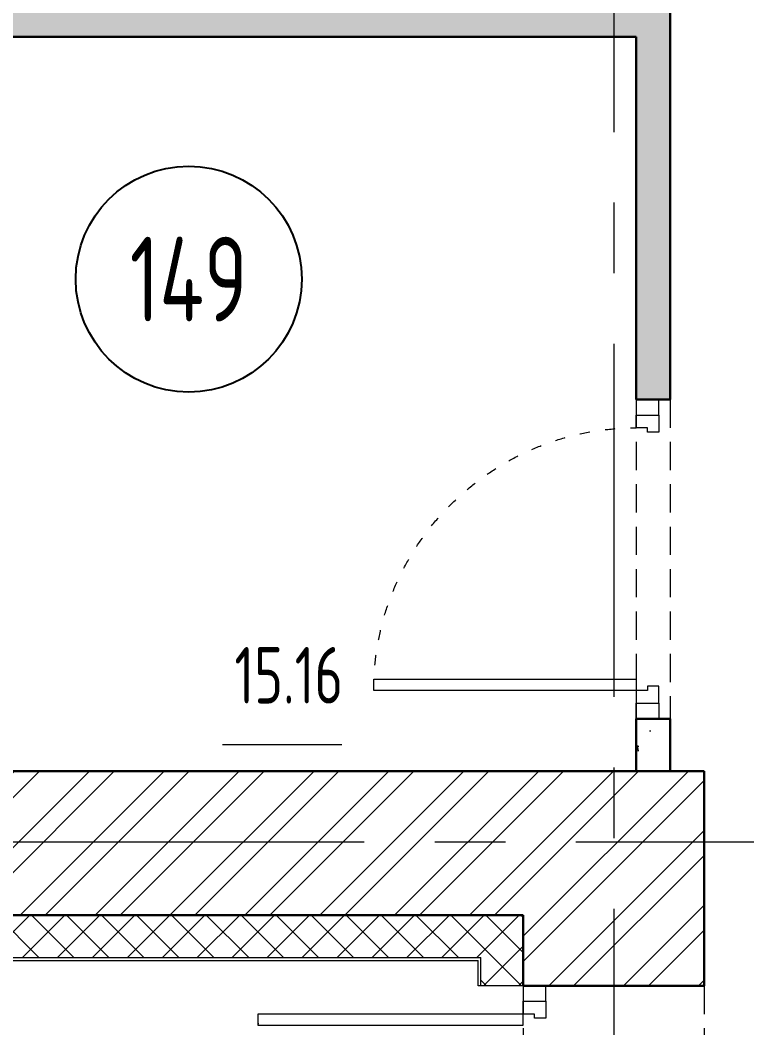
# Model space of a CAD drawing. Header units: millimetres. Extents: x -8689834 to 9419935, y 0 to 233063.
# Drawn here: x -214336 to -211763, y 105942 to 109509 of the extents above; entities that cross this region are included whole.
import ezdxf
from ezdxf import colors
from ezdxf.entities.mleader import LeaderData, LeaderLine
from ezdxf.enums import TextEntityAlignment as Align
from ezdxf.math import Vec2, Vec3

# ---------------------------------------------------------------- set-up
doc = ezdxf.new("R2010")
doc.units = ezdxf.units.MM
doc.header["$MEASUREMENT"] = 0
for name, pattern in [('ACAD_ISO03W100', [30, 12, -18]), ('ADSK_Штриховая_ш2 п1', [3, 2, -1]), ('CENTER', [2, 1.25, -0.25, 0.25, -0.25])]:
    doc.linetypes.add(name, pattern=pattern)
doc.layers.get('0').update_dxf_attribs({"color": 250, "lineweight": 9})
for name, color, linetype, lineweight in [('АР_Двери', 175, 'Continuous', 18), ('АР_Маркер экспликации', 239, 'Continuous', 13), ('АР_Навесной фасад', 190, 'Continuous', 5), ('АР_Номер помещения', 1, 'Continuous', 25), ('АР_Оси', 195, 'Continuous', 9), ('АР_Отметки', 250, 'Continuous', 15), ('АР_Перегородки газоблок', 165, 'Continuous', 30), ('АР_Перегородки газоблок_Штрих', 165, 'Continuous', 5), ('АР_Помещения_площадь', 19, 'Continuous', 9), ('АР_Сущ Несущая стена', 216, 'Continuous', 30), ('АР_текст новый', 250, 'Continuous', 13), ('АР_тонкая линия', 250, 'Continuous', 0), ('АР_Утеплитель', 154, 'Continuous', 9), ('АР_Штриховка кирпич', 250, 'Continuous', 9)]:
    doc.layers.add(name, color=color, linetype=linetype, lineweight=lineweight)
doc.styles.add('ISOCPEUR', font='isocpeur.ttf', dxfattribs={"width": 0.7})
doc.styles.get("Standard").update_dxf_attribs({"font": 'isocpeur.ttf', "width": 0.7})
pattern_1 = [(50, (0, 0), (215.17805, -18.82564), [22.5, -247.5]), (355, (0, 0), (-41.6254, 225.65764), [18, -198]), (100.45144, (17.93, -1.57), (173.55265, 206.832), [19.12206, -210.34263]), (46.1842, (0, 60), (320.1724, -49.65578), [33.75, -371.25]), (96.63564, (26.68, 55.86), (280.3986, 292.2356), [28.6831, -315.51413]), (351.18416, (0, 60), (280.3986, 292.2356), [27, -297]), (21, (30, 45), (179.07212, -120.78567), [22.5, -247.5]), (326, (30, 45), (72.9946, 217.54501), [18, -198]), (71.45144, (44.92, 34.93), (252.06671, 96.75935), [19.12206, -210.34263]), (37.5, (0, 0), (3.647957, 99.868156), [0, -195.6, 0, -201, 0, -198.75]), (7.5, (0, 0), (78.92086, 118.323514), [0, -114.6, 0, -191.1, 0, -75.75]), (327.5, (-66.9, 0), (160.14673, -6.766462), [0, -75, 0, -234, 0, -310.5]), (317.5, (-96.9, 0), (174.95585, 30.031495), [0, -97.5, 0, -155.4, 0, -220.5])]

# ---------------------------------------------------------------- blocks, each defined once
blk = doc.blocks.new('*U761')
blk.add_lwpolyline([(-100, 80), (-100, 1010), (-140, 1010), (-140, 80)], close=True)
for points in [[(-1130, 0), (-1130, 80), (-1075, 80), (-1075, 0), (-1130, 0)], [(-1075, 80), (-1075, 0), (-1015, 0), (-1015, 40), (-1030, 40), (-1030, 80), (-1075, 80)], [(-55, 80), (-55, 0), (-115, 0), (-115, 40), (-100, 40), (-100, 80), (-55, 80)], [(0, 0), (0, 80), (-55, 80), (-55, 0), (0, 0)]]:
    blk.add_lwpolyline(points)
at = {"linetype": 'ACAD_ISO03W100', "ltscale": 3}
blk.add_arc((-100, 80), 930, 90, 180, dxfattribs=at)
blk = doc.blocks.new('*U17')
for points in [[(0, 0), (0, -80), (55, -80), (55, 0), (0, 0)], [(55, -80), (55, 0), (115, 0), (115, -40), (100, -40), (100, -80), (55, -80)], [(1085, -80), (1085, 0), (1025, 0), (1025, -40), (1040, -40), (1040, -80), (1085, -80)], [(1140, 0), (1140, -80), (1085, -80), (1085, 0), (1140, 0)]]:
    blk.add_lwpolyline(points)
blk.add_lwpolyline([(100, -80), (100, -1020), (140, -1020), (140, -80)], close=True)
at = {"linetype": 'ACAD_ISO03W100', "ltscale": 3}
blk.add_arc((100, -80), 940, 270, 0, dxfattribs=at)
blk = doc.blocks.new('*U51')
at = {"layer": 'АР_Номер помещения', "color": 7}
blk.add_circle((3509.9, -2299.4), 400, dxfattribs=at)
at = {"layer": 'АР_Помещения_площадь', "color": 7}
blk.add_line((4051.7, -3948.3), (3629.4, -3948.3), dxfattribs=at)
at = {"color": 7, "style": 'ISOCPEUR', "width": 0.7, "flags": 1}
blk.add_attdef('КАТЕГОРИЯ', (-499.2, -2092.2), '', height=250, dxfattribs=at)
at = {"layer": 'АР_Номер помещения', "color": 7, "style": 'ISOCPEUR', "width": 0.7}
blk.add_attdef('НОМЕР_ПОМЕЩЕНИЯ', text='', height=300, dxfattribs=at).set_placement((3509.9, -2299.4), align=Align.MIDDLE_CENTER)
at = {"layer": 'АР_Помещения_площадь', "color": 7, "lineweight": 30, "width": 0.7, "flags": 104}
blk.add_attdef('ИМЯ_ПОМЕЩЕНИЯ', text='', height=100, dxfattribs=at).set_placement((157.6, 1217.1), align=Align.MIDDLE_CENTER)
at = {"layer": 'АР_Помещения_площадь', "color": 7, "style": 'ISOCPEUR', "width": 0.7}
blk.add_attdef('ПЛОЩАДЬ_ПОМЕЩЕНИЯ', text='', height=200, dxfattribs=at).set_placement((4056.6, -3701.8), align=Align.MIDDLE_RIGHT)
blk = doc.blocks.new('_DotSmall')
at = {"color": 0, "linetype": 'ByBlock', "const_width": 0.5}
blk.add_lwpolyline([(-0.0625, 0, 1), (0.0625, 0, 1)], format="xyb", close=True, dxfattribs=at)

msp = doc.modelspace()

# ---------------------------------------------------------------- hatches: boundary and pattern name
at = {"layer": 'АР_Перегородки газоблок_Штрих', "ltscale": 100}
h = msp.add_hatch(dxfattribs=at)
h.set_pattern_fill('AR-CONC', color=256, scale=30)
h.set_pattern_definition(pattern_1)
h.paths.add_polyline_path([(-212033.917, 110768.732), (-212153.917, 110768.73), (-212153.917, 109570.578), (-217983.915, 109570.578), (-217983.915, 109450.578), (-212153.917, 109450.578), (-212153.918, 108165.992), (-212033.918, 108165.993)])
h = msp.add_hatch(dxfattribs=at)
h.set_pattern_fill('AR-CONC', color=256, scale=30)
h.set_pattern_definition(pattern_1)
h.paths.add_polyline_path([(-212033.917, 107035.993), (-212153.917, 107035.993), (-212153.917, 106850.682), (-212033.917, 106850.682)])
at = {"layer": 'АР_Утеплитель', "ltscale": 100}
h = msp.add_hatch(dxfattribs=at)
h.set_pattern_fill('ANSI37', color=256, scale=700)
h.set_pattern_definition([(45, (-1188594, 154912.83), (-61.871843, 61.871843), []), (135, (-1188594, 154912.83), (-61.871843, -61.871843), [])])
h.paths.add_polyline_path([(-218643.904, 116590.682), (-218493.903, 116590.682), (-218493.927, 116515.682), (-218643.927, 116515.682)])
h.paths.add_polyline_path([(-218493.915, 107237.974), (-218643.915, 107237.974), (-218643.915, 106190.682), (-212704.036, 106190.682), (-212704.032, 106090.682), (-212554.033, 106090.682), (-212554.033, 106340.682), (-218493.915, 106340.682)])
h.paths.add_polyline_path([(-218493.915, 107265.083), (-218643.915, 107265.083), (-218643.915, 107237.974), (-218493.915, 107237.974)])
h.paths.add_polyline_path([(-218493.915, 110354.232), (-218643.915, 110354.232), (-218643.915, 108595.682), (-218493.915, 108595.682)])
h.paths.add_polyline_path([(-218493.915, 113435.682), (-218643.915, 113435.682), (-218643.915, 111685.682), (-218493.915, 111685.682)])
h.paths.add_polyline_path([(-218643.915, 114765.682), (-218493.915, 114765.682), (-218493.915, 116590.682), (-218643.915, 116590.682)])
at = {"layer": 'АР_Штриховка кирпич', "ltscale": 100}
h = msp.add_hatch(dxfattribs=at)
h.set_pattern_fill('ANSI32', color=256, scale=500)
h.set_pattern_definition([(45, (-1163480.52, 164822.8), (-132.58252, 132.58252), []), (45, (-1163392.13, 164822.8), (-132.58252, 132.58252), [])])
h.paths.add_polyline_path([(-217983.915, 107275.682), (-218493.915, 107275.682), (-218493.915, 106340.682), (-212554.036, 106340.682), (-212553.915, 106090.682), (-211913.915, 106090.682), (-211914.036, 106850.682), (-217983.915, 106850.682)])

# ---------------------------------------------------------------- linework, layer by layer
at = {"layer": 'АР_Навесной фасад', "ltscale": 100}
for p, q in [((-218653.915, 106180.682), (-212714.036, 106180.682)), ((-218643.915, 106190.682), (-212704.036, 106190.682)), ((-212714.036, 106090.682), (-212714.036, 106180.682)), ((-212704.036, 106090.682), (-212704.036, 106190.682))]:
    msp.add_line(p, q, dxfattribs=at)
msp.add_lwpolyline([(-212554.036, 106090.682), (-212714.036, 106090.682)], dxfattribs=at)
at = {"layer": 'АР_Оси', "linetype": 'CENTER', "ltscale": 1000}
for p, q in [((-212233.915, 134363.151), (-212233.915, 78630.803)), ((-224367.609, 106600.682), (-141189.207, 106600.682))]:
    msp.add_line(p, q, dxfattribs=at)
at = {"layer": 'АР_Перегородки газоблок', "ltscale": 100}
for points in [[(-212033.917, 110768.732), (-212033.885, 108165.993)], [(-217983.915, 109450.578), (-212153.917, 109450.578)], [(-212153.917, 109450.578), (-212153.902, 108165.992)], [(-212033.917, 108165.993), (-212153.917, 108165.992)], [(-212153.917, 107035.993), (-212033.917, 107035.993)], [(-212153.917, 107035.993), (-212153.917, 106850.682)], [(-212033.917, 107035.993), (-212033.917, 106850.682)]]:
    msp.add_lwpolyline(points, dxfattribs=at)
at = {"layer": 'АР_Сущ Несущая стена', "ltscale": 100}
for p, q in [((-217983.915, 106850.682), (-211914.036, 106850.682)), ((-211914.036, 106090.682), (-211914.036, 106850.682)), ((-218493.915, 106340.682), (-212554.036, 106340.682)), ((-212554.036, 106090.682), (-212554.036, 106340.682)), ((-212554.036, 106090.682), (-211914.036, 106090.682))]:
    msp.add_line(p, q, dxfattribs=at)
at = {"layer": 'АР_тонкая линия', "linetype": 'ADSK_Штриховая_ш2 п1', "ltscale": 50}
for points in [[(-212153.917, 108165.993), (-212153.917, 106850.682)], [(-212033.917, 108165.993), (-212033.917, 106850.682)], [(-212554.036, 106090.682), (-212554.036, 104940.682)], [(-211914.036, 106090.682), (-211914.036, 104940.682)]]:
    msp.add_lwpolyline(points, dxfattribs=at)

# ---------------------------------------------------------------- block references
at = {"layer": 'АР_Двери', "xscale": -1, "rotation": 90}
msp.add_blockref('*U761', (-212073.917, 107035.993), dxfattribs=at)
at = {"layer": 'АР_Двери', "rotation": 270}
msp.add_blockref('*U17', (-212474.036, 106090.682), dxfattribs=at)
at = {"layer": 'АР_Маркер экспликации'}
ref = msp.add_blockref('*U51', (-217248.728, 110891.773), dxfattribs=at)
ref.add_attrib('НОМЕР_ПОМЕЩЕНИЯ', '149', dxfattribs={"layer": 'АР_Номер помещения', "color": 7, "height": 300, "style": 'ISOCPEUR', "width": 0.7}).set_placement((-213738.792, 108592.33), align=Align.MIDDLE_CENTER)
ref.add_attrib('ПЛОЩАДЬ_ПОМЕЩЕНИЯ', '15.16', dxfattribs={"layer": 'АР_Помещения_площадь', "color": 7, "height": 200, "style": 'ISOCPEUR', "width": 0.7}).set_placement((-213192.114, 107190.006), align=Align.MIDDLE_RIGHT)

# ---------------------------------------------------------------- leaders
at = {"layer": 'АР_Отметки'}
ml = msp.add_multileader_mtext('Standard', dxfattribs=at)
ml.set_content('{\\W0.8;-2,730}', color=256, style='ISOCPEUR')
ml.set_leader_properties(color=256, linetype='Continuous', lineweight=-1)
ml.set_arrow_properties(name='DOTSMALL')
ml.build(insert=Vec2(0, 0))
ml.multileader.update_dxf_attribs({"has_text_frame": 1, "text_left_attachment_type": 4, "text_right_attachment_type": 4, "dogleg_length": 100, "arrow_head_size": 180})
ctx = ml.context
ctx.base_point, ctx.char_height, ctx.arrow_head_size, ctx.landing_gap_size, ctx.plane_origin = Vec3(-314791.321, 121809.018, 0), 250, 180, 50, Vec3(-319449.83, 117956.711, 0)
ctx.left_attachment, ctx.right_attachment = 4, 4
notes = []
notes.append((ctx, [(0, (0, 0, 0), (0, 0), (1, 0), 1, [])]))
ctx.mtext.insert, ctx.mtext.width, ctx.mtext.defined_height, ctx.mtext.line_spacing_style, ctx.mtext.flow_direction = Vec3(-314741.321, 122142.352, 0), 769.98896, 343.888, 2, 5
ml = msp.add_multileader_mtext('Standard', dxfattribs=at)
ml.set_content('{\\W0.8;-2,430}', color=256, style='ISOCPEUR')
ml.set_leader_properties(color=256, linetype='Continuous', lineweight=-1)
ml.set_arrow_properties(name='DOTSMALL')
ml.build(insert=Vec2(0, 0))
ml.multileader.update_dxf_attribs({"has_text_frame": 1, "text_left_attachment_type": 4, "text_right_attachment_type": 4, "dogleg_length": 100, "arrow_head_size": 180})
ctx = ml.context
ctx.base_point, ctx.char_height, ctx.arrow_head_size, ctx.landing_gap_size, ctx.plane_origin = Vec3(-301002.247, 120038.585), 250, 180, 50, Vec3(-299949.553, 118383.411)
ctx.left_attachment, ctx.right_attachment = 4, 4
notes.append((ctx, [(0, (0, 0, 0), (0, 0), (1, 0), 1, [])]))
ctx.mtext.insert, ctx.mtext.width, ctx.mtext.line_spacing_style, ctx.mtext.flow_direction = Vec3(-300952.247, 120371.918), 852.69703, 2, 5
ml = msp.add_multileader_mtext('Standard', dxfattribs=at)
ml.set_content('{\\W0.8;-2,430}', color=256, style='ISOCPEUR')
ml.set_leader_properties(color=256, linetype='Continuous', lineweight=-1)
ml.set_arrow_properties(name='DOTSMALL')
ml.build(insert=Vec2(0, 0))
ml.multileader.update_dxf_attribs({"has_text_frame": 1, "text_left_attachment_type": 4, "text_right_attachment_type": 4, "dogleg_length": 100, "arrow_head_size": 180})
ctx = ml.context
ctx.base_point, ctx.char_height, ctx.arrow_head_size, ctx.landing_gap_size, ctx.plane_origin = Vec3(-336711.886, 117132.656), 250, 180, 50, Vec3(-335659.193, 115477.482)
ctx.left_attachment, ctx.right_attachment = 4, 4
notes.append((ctx, [(0, (0, 0, 0), (0, 0), (1, 0), 1, [])]))
ctx.mtext.insert, ctx.mtext.width, ctx.mtext.line_spacing_style, ctx.mtext.flow_direction = Vec3(-336661.886, 117465.989), 852.69703, 2, 5
ml = msp.add_multileader_mtext('Standard', dxfattribs=at)
ml.set_content('{\\W0.8;-2,480}', color=256, style='ISOCPEUR')
ml.set_leader_properties(color=256, linetype='Continuous', lineweight=-1)
ml.set_arrow_properties(name='DOTSMALL')
ml.build(insert=Vec2(0, 0))
ml.multileader.update_dxf_attribs({"has_text_frame": 1, "text_left_attachment_type": 4, "text_right_attachment_type": 4, "dogleg_length": 100, "arrow_head_size": 180})
ctx = ml.context
ctx.base_point, ctx.char_height, ctx.arrow_head_size, ctx.landing_gap_size, ctx.plane_origin = Vec3(-302468.058, 114434.575), 250, 180, 50, Vec3(-301415.365, 112779.402)
ctx.left_attachment, ctx.right_attachment = 4, 4
notes.append((ctx, [(0, (0, 0, 0), (0, 0), (1, 0), 1, [])]))
ctx.mtext.insert, ctx.mtext.width, ctx.mtext.line_spacing_style, ctx.mtext.flow_direction = Vec3(-302418.058, 114767.909), 852.69703, 2, 5
at = {"layer": 'АР_текст новый'}
ml = msp.add_multileader_mtext('Standard', dxfattribs=at)
ml.set_content('Замена  штукатурного \\Pслоя несущих стен', color=256, style='ISOCPEUR')
ml.set_leader_properties(color=256, linetype='ByLayer', lineweight=-1)
ml.build(insert=Vec2(0, 0))
ml.multileader.update_dxf_attribs({"text_left_attachment_type": 6, "text_right_attachment_type": 6, "dogleg_length": 6.468, "arrow_head_size": 300})
ctx = ml.context
ctx.base_point, ctx.char_height, ctx.arrow_head_size, ctx.landing_gap_size, ctx.plane_origin = Vec3(-211025.4, 105662.763), 250, 300, 50, Vec3(-213168.818, 107337.567)
ctx.left_attachment, ctx.right_attachment = 6, 6
notes.append((ctx, [(0, (1, 1, 0), (-211145.6, 105662.763), (1, 0), 120.2, [(1, [(-211940.317, 104411.052)], 0, [])])]))
ctx.mtext.insert, ctx.mtext.line_spacing_style, ctx.mtext.flow_direction = Vec3(-210975.4, 105987.763), 2, 5
for ctx, leaders in notes:
    for number, flags, end, landing, length, lines in leaders:
        leader = LeaderData()
        leader.index, (leader.has_last_leader_line, leader.has_dogleg_vector, leader.attachment_direction) = number, flags
        leader.last_leader_point, leader.dogleg_vector, leader.dogleg_length = Vec3(end), Vec3(landing), length
        for number, points, colour, breaks in lines:
            line = LeaderLine()
            line.index, line.vertices, line.color, line.breaks = number, Vec3.list(points), colors.encode_raw_color(colour), breaks
            leader.lines.append(line)
        ctx.leaders.append(leader)

doc.saveas('drawing.dxf')
